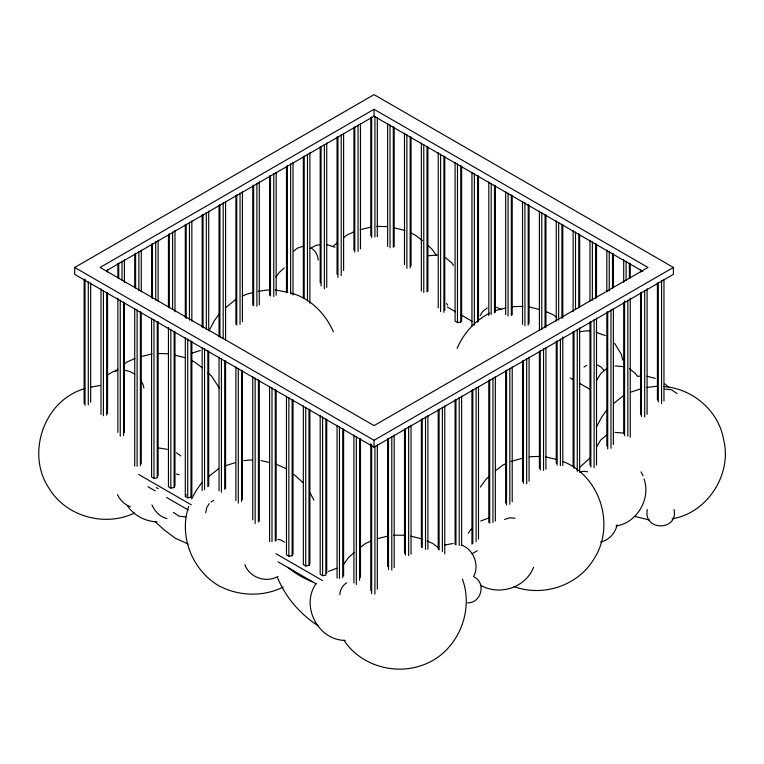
<?xml version="1.0" encoding="UTF-8"?>
<svg xmlns="http://www.w3.org/2000/svg" width="764" height="764" viewBox="0 0 764 764"><rect width="100%" height="100%" fill="white"/><g stroke="black" fill="none" stroke-linecap="round" stroke-linejoin="round"><path stroke-width="1.15" d="M205.717 512.778L206.643 507.859L209.174 503.677M339.856 594.698C340.047 589.837 342.568 585.262 346.76 582.731M647.347 509.569C642.725 531.257 678.661 531.257 674.049 509.569M188.67 506.408C178.69 535.879 192.031 569.906 218.666 585.701C238.549 596.245 263.045 597.181 283.263 587.019M617.064 524.839C615.574 533.052 608.774 540.272 600.571 542.02M168.443 327.469L168.443 486.697L170.84 488.081L174.116 487.575L174.985 485.684L174.985 331.71M191.85 341.422L191.85 495.425L190.971 497.316L187.705 497.822L185.308 496.438L186.187 494.547M286.471 396.096L286.471 554.845L288.868 556.23L292.144 555.724L293.013 553.833L293.013 399.858M303.337 405.827L303.337 564.577L305.734 565.962L309 565.456L309.878 563.565L309.878 409.59M455.086 162.465L455.086 321.214L457.483 322.589L460.749 322.083L461.628 320.202L461.628 166.218M208.983 330.86L214.417 320.613L219.612 313.364M191.583 499.064L195.928 490.86L201.772 482.714M316.038 583.591C300.414 605.919 317.9 640.232 345.204 640.423M457.149 348.327C463.614 333.333 475.074 320.259 489.819 313.116M480.222 315.522L482.752 311.34L487.279 307.988M473.527 576.715C479.811 565.236 473.67 549.297 461.294 544.971M596.569 380.501L600.781 373.529L606.54 368.745M596.283 427.315L601.717 417.068L606.912 409.829M596.512 446.94L600.724 439.968L606.482 435.174M533.511 567.356C525.718 587.726 499.369 596.035 480.776 585.348M275.871 277.065L279.089 272.586L284.198 268.011M343.265 564.854L348.46 557.605L354.381 552.315M480.384 487.117L486.229 478.971L489.6 475.953M468.275 533.196L471.483 528.707M579.761 467.253L590.333 457.731M115.221 371.495L117.751 369.222M225.332 307.921L236.2 299.135M293.978 250.993L297.435 248.119L302.563 246.466M332.913 246.619L337.134 242.837M208.543 476.66L218.666 468.676M613.482 403.621L623.51 395.599M107.504 374.885L113.473 371.438L117.704 370.397M124.188 364.142L127.034 362.002L134.951 358.488M310.136 248.51L315.236 245.721L320.402 244.451M343.466 237.709L347.267 234.854L354.19 231.778M211.074 501.977L213.7 500.334M584.03 367.007L586.656 365.364M360.608 547.139L365.354 543.567L371.285 540.941M495.53 470.653L503.123 464.932L506.093 463.624M74.71 267.457L374.054 94.64L673.39 267.457L673.39 274.372L374.054 447.198L74.71 274.372L74.71 267.457L374.054 440.284L673.39 267.457M374.054 109.3L100.113 267.457L374.054 425.615L647.996 267.457L374.054 109.3L374.054 116.214L642.82 271.392M106.311 270.79L374.054 116.214M472.114 553.728L477.271 550.749M242.102 296.231L247.049 294.044L253.046 292.526M191.745 353.254L200.283 350.485M224.606 466.05L235.56 462.526M134.598 512.997C105.184 527.208 66.382 516.817 49.249 488.626C25.527 453.931 43.987 399.916 84.871 388.647M630.395 392.257L640.347 388.981M511.04 461.427L523.073 458.047M277.905 576.457C266.13 583.238 249.57 577.651 244.891 564.701M328.539 571.386L336.876 568.244M480.776 520.991L489.103 517.849M504.584 519.453L509.703 517.801L514.955 518.202M360.159 229.706L371.285 226.994M140.929 356.607L152.074 353.894M495.75 310.48L505.806 307.988M377.244 538.677L387.338 536.194M445.001 544.971L453.147 543.481M258.117 291.294L269.845 289.737M428.432 255.73L437.17 255.071M90.906 387.147L100.304 385.428M579.723 331.691L586.771 330.793L590.62 331.079M646.439 387.51L657.145 386.202M580.764 471.808L584.221 471.273L587.678 471.808M615.965 526.024C637.09 522.948 651.024 498.835 644.071 478.847M672.072 518.794C707.655 513.102 732.552 473.737 723.498 439.119C718.561 410.631 692.279 388.465 663.696 386.536M151.587 318.101L151.587 476.965L153.975 478.35L157.25 477.844L157.25 321.482M320.192 415.559L320.192 574.318L322.589 575.693L325.865 575.187L325.865 418.825M376.671 226.421L387.606 226.583M511.995 306.679L522.92 306.354M157.546 353.484L168.472 353.808M615.087 365.975L623.825 366.644M640.222 376.089L637.338 376.308L635.342 373.529L629.584 368.745M664.871 389.029L671.546 389.793L677.028 393.555M243.706 460.577L252.445 459.909M615.02 432.414L623.768 433.083M529.251 456.748L540.186 456.414M185.585 516.913L178.91 516.149L173.428 512.386M393.67 535.22L404.595 535.22M467.511 602.825C481.014 603.464 486.429 583.39 474.425 577.087M275.307 289.986L287.827 292.268M158.941 448L167.268 449.356M157.021 521.86C145.38 521.411 133.967 515.662 127.54 505.806M393.861 227.72L404.93 230.47M326.362 244.451L334.899 247.211M529.404 307.013L539.527 309.477M646.955 376.308L655.283 378.352M174.66 355.117L184.707 357.619M545.649 456.834L556.794 459.536M124.599 370.177L129.756 371.438L134.865 374.236M649.495 520.007L634.349 516.292M261.192 460.577L269.339 462.526M176.455 474.043L179.234 474.702M410.936 536.194L422.024 538.935M277.953 539.346L281.047 540.1L284.628 542.173M596.063 332.225L605.355 335.616M496.571 307.204L501.585 309.63M290.826 293.032C310.251 297.979 325.579 313.803 333.429 331.882M514.019 586.599C542.602 597.114 577.383 585.94 593.418 559.773C615.918 526.52 600.514 475.743 562.772 461.427M166.924 518.603C160.048 516.961 154.71 511.307 151.979 504.947M410.87 233.096L414.833 234.854L422.425 240.565M545.506 311.359L553.423 314.863L556.268 317.012M597.381 364.944L600.962 367.007L604.057 370.378M191.63 360.684L194.6 362.002L202.193 367.713M276.339 464.292L286.233 468.676M426.981 540.941L432.921 543.567L438.612 547.855M130.243 506.723C124.58 504.603 119.891 500.067 117.446 494.518M188.23 543.997L175.3 538.276L164.556 530.187L154.911 521.554M447.341 307.013L455.592 311.779M460.759 314.758L472.114 321.31M570.173 377.932L573.267 379.718M579.465 383.289L589.779 389.248M138.704 474.473L191.353 504.861M275.995 553.728L322.437 580.544M147.996 486.744L155.226 490.918M166.581 497.469L188.25 509.989M278.058 561.836L316.248 583.887M445.708 257.831L451.467 262.615L453.463 265.394M311.368 248.204C315.513 250.726 317.967 255.281 318.168 260.094M176.56 452.746L180.743 455.888M318.005 625.716C300.042 613.95 285.746 597.534 277.504 577.594M664.9 383.91L669.159 387.72M427.496 245.101L431.717 248.892L436.263 255.224M208.114 373.004L211.494 376.041L219.516 388.284M293.825 474.387L303.127 482.714M614.648 343.332L621.447 354.572L622.67 359.939M446.52 303.518L447.723 305.189M343.915 640.222C360.455 665.645 394.959 675.481 423.017 664.976C456.7 653 474.635 612.451 462.421 579.141M641.025 471.865L643.078 475.733M310.05 492.914L313.861 500.086M140.891 380.501L143.107 384.693L143.871 388.017M663.964 279.28L663.964 401.024M661.567 280.655L661.567 403.602M658.301 282.537L658.301 401.902M657.422 283.043L657.422 400.011M647.098 288.821L647.098 414.336M644.711 290.396L644.711 416.915M641.435 292.278L641.435 416.409M640.557 269.539L640.557 271.927M640.557 292.774L640.557 414.518M630.243 263.57L630.243 277.895M630.243 298.189L630.243 437.209M629.364 263.074L629.364 278.593M627.846 300.128L627.846 436.196M626.088 261.192L626.088 280.292M624.57 300.815L624.57 435.69M623.701 259.808L623.701 282.489M623.701 302.506L623.701 433.809M613.377 253.839L613.377 287.254M613.377 308.484L613.377 444.553M612.499 253.333L612.499 287.952M610.98 309.859L610.98 448.325M609.233 251.452L609.233 290.845M607.714 311.741L607.714 449.012M606.836 250.076L606.836 291.848M606.836 312.247L606.836 445.928M596.522 244.098L596.522 297.817M596.522 318.101L596.522 465.028M595.643 243.601L595.643 298.504M594.125 319.6L594.125 467.606M592.367 241.72L592.367 300.204M590.849 321.482L590.849 467.1M589.98 240.335L589.98 301.217M589.98 321.978L589.98 465.209M579.656 234.367L579.656 307.176M579.656 327.947L579.656 472.381M578.778 233.87L578.778 307.873M577.259 329.332L577.259 471.369M575.512 231.989L575.512 309.573M573.993 331.213L573.993 468.475M573.115 230.604L573.115 311.769M573.115 331.71L573.115 466.594M562.801 224.635L562.801 317.728M562.801 336.828L562.801 465.4M561.922 224.129L561.922 318.426M560.404 339.063L560.404 465.591M558.646 222.248L558.646 320.126M557.128 340.945L557.128 465.085M556.249 220.872L556.249 321.128M556.249 341.422L556.249 463.194M545.935 214.894L545.935 327.097M545.935 347.419L545.935 469.172M545.057 214.397L545.057 327.794M543.538 348.804L543.538 470.548M541.791 212.516L541.791 329.494M540.272 350.686L540.272 470.041M539.394 211.131L539.394 330.497M539.394 351.182L539.394 468.16M529.07 205.163L529.07 323.325M529.07 357.151L529.07 481.291M528.201 204.666L528.201 325.216M526.683 358.536L526.683 483.87M524.925 202.785L524.925 325.722M523.407 360.417L523.407 483.364M522.528 201.4L522.528 324.337M522.528 360.914L522.528 481.473M512.214 195.431L512.214 314.787M512.214 366.892L512.214 501.767M511.336 194.925L511.336 315.484M509.817 368.277L509.817 504.345M508.06 193.044L508.06 315.99M506.542 370.158L506.542 505.033M505.672 191.668L505.672 314.606M505.672 370.655L505.672 503.142M495.349 185.69L495.349 312.218M495.349 376.623L495.349 521.048M494.47 185.194L494.47 312.906M492.952 378.008L492.952 522.433M491.204 183.312L491.204 314.606M489.686 379.889L489.686 523.12M488.807 181.927L488.807 315.618M488.807 380.386L488.807 522.423M478.493 175.959L478.493 321.577M478.493 386.355L478.493 539.145M477.615 175.462L477.615 322.274M476.096 387.74L476.096 541.714M474.339 173.581L474.339 325.168M472.82 389.621L472.82 543.596M471.951 172.196L471.951 326.171M471.951 390.118L471.951 544.102M461.628 396.096L461.628 545.295M460.749 165.721L460.749 322.083M459.231 397.481L459.231 545.486M457.483 163.84L457.483 322.589M455.965 399.362L455.965 544.98M455.086 399.858L455.086 544.283M444.763 156.486L444.763 310.461M444.763 405.827L444.763 553.833M443.894 155.99L443.894 312.352M442.375 407.212L442.375 551.637M440.618 154.108L440.618 311.664M439.099 409.093L439.099 549.937M438.221 152.724L438.221 307.892M438.221 409.59L438.221 549.24M427.907 146.755L427.907 291.179M427.907 415.559L427.907 549.249M427.028 146.258L427.028 291.877M425.51 416.943L425.51 549.44M423.762 144.377L423.762 292.383M422.244 418.825L422.244 547.74M421.365 142.992L421.365 290.998M421.365 419.321L421.365 547.043M411.042 137.014L411.042 265.929M411.042 425.3L411.042 554.206M410.172 136.517L410.172 267.82M408.654 426.684L408.654 555.59M406.897 134.636L406.897 268.326M405.378 428.566L405.378 555.084M404.5 133.251L404.5 264.554M404.5 429.062L404.5 553.193M394.186 127.282L394.186 246.648M394.186 435.031L394.186 567.528M393.307 126.786L393.307 247.335M391.789 436.416L391.789 570.097M390.032 124.904L390.032 247.842M388.513 438.297L388.513 569.591M387.644 123.52L387.644 246.466M387.644 438.794L387.644 566.516M377.32 117.37L377.32 236.725M377.32 444.763L377.32 589.197M374.923 116.367L374.923 236.916M374.923 446.147L374.923 594.153M374.054 440.284L374.054 447.198M371.657 117.054L371.657 237.604M371.657 444.447L371.657 593.647M370.779 117.551L370.779 235.713M370.779 443.76L370.779 590.572M360.465 123.52L360.465 248.854M360.465 438.794L360.465 577.25M359.586 438.297L359.586 580.334M358.068 124.904L358.068 251.423M356.31 436.416L356.31 584.422M354.792 126.786L354.792 252.11M353.923 127.282L353.923 250.229M353.923 435.031L353.923 583.037M343.599 133.251L343.599 270.523M343.599 429.062L343.599 575.875M342.721 428.566L342.721 577.765M341.202 134.636L341.202 275.489M339.455 426.684L339.455 578.272M337.936 136.517L337.936 277.37M337.058 137.014L337.058 274.286M337.058 425.3L337.058 578.081M326.734 142.992L326.734 287.417M326.734 419.321L326.734 573.306M324.347 144.377L324.347 288.802M322.589 416.943L322.589 575.693M321.071 146.258L321.071 285.908M320.192 146.755L320.192 282.823M309.878 152.724L309.878 303.117M309 409.093L309 565.456M307.481 154.108L307.481 300.921M305.734 407.212L305.734 565.962M304.215 155.99L304.215 298.027M303.337 156.486L303.337 298.523M293.013 162.465L293.013 294.952M292.144 399.362L292.144 555.724M290.626 163.84L290.626 293.949M288.868 397.481L288.868 556.23M287.35 165.721L287.35 292.249M286.471 166.218L286.471 292.746M276.157 172.196L276.157 295.133M276.157 390.118L276.157 540.52M275.279 389.621L275.279 541.208M273.76 173.581L273.76 296.518M272.003 387.74L272.003 541.714M270.485 175.462L270.485 296.012M269.616 175.959L269.616 295.315M269.616 386.355L269.616 541.533M259.292 181.927L259.292 304.874M259.292 380.386L259.292 521.229M258.413 379.889L258.413 521.927M256.895 183.312L256.895 306.259M255.147 378.008L255.147 523.626M253.629 185.194L253.629 305.753M252.75 185.69L252.75 305.056M252.75 376.623L252.75 519.854M242.436 191.668L242.436 321.768M242.436 370.655L242.436 499.56M241.558 370.158L241.558 501.451M240.039 193.044L240.039 324.347M238.282 368.277L238.282 503.151M236.764 194.925L236.764 325.034M235.895 195.431L235.895 324.337M235.895 366.892L235.895 500.573M225.571 201.4L225.571 339.856M225.571 360.914L225.571 488.635M224.692 360.417L224.692 489.332M223.174 202.785L223.174 338.853M221.426 358.536L221.426 492.226M219.908 204.666L219.908 337.153M219.029 205.163L219.029 336.456M219.029 357.151L219.029 490.841M208.706 211.131L208.706 330.497M208.706 351.182L208.706 486.057M207.837 350.686L207.837 486.754M206.318 212.516L206.318 329.494M204.561 348.804L204.561 489.648M203.043 214.397L203.043 327.794M202.164 214.894L202.164 327.097M202.164 347.391L202.164 490.65M191.85 220.872L191.85 321.128M190.971 340.945L190.971 497.316M189.453 222.248L189.453 320.126M187.705 339.063L187.705 497.822M186.187 224.129L186.187 318.426M185.308 224.635L185.308 317.728M185.308 337.688L185.308 496.438M174.985 230.604L174.985 311.769M174.116 331.213L174.116 487.575M172.597 231.989L172.597 309.573M170.84 329.332L170.84 488.081M169.322 233.87L169.322 307.873M168.443 234.367L168.443 307.176M158.129 240.335L158.129 301.217M158.129 321.501L158.129 475.953M155.732 241.72L155.732 300.204M153.975 319.6L153.975 478.35M152.456 243.601L152.456 298.504M151.587 244.098L151.587 297.817M141.264 250.076L141.264 291.848M141.264 312.247L141.264 463.834M140.385 311.741L140.385 465.725M138.867 251.452L138.867 290.845M137.119 309.859L137.119 466.231M135.6 253.333L135.6 287.952M134.722 253.839L134.722 287.254M134.722 308.484L134.722 466.04M124.408 259.808L124.408 282.489M124.408 302.506L124.408 432.615M123.529 302.009L123.529 435.69M122.011 261.192L122.011 280.292M120.254 300.128L120.254 436.196M118.735 263.074L118.735 278.593M117.866 263.57L117.866 277.895M117.866 298.189L117.866 432.434M107.543 269.539L107.543 271.927M107.543 292.774L107.543 413.334M106.664 292.278L106.664 415.215M103.398 290.396L103.398 415.721M101.001 288.821L101.001 414.336M90.677 282.861L90.677 402.217M88.29 281.849L88.29 404.796M85.014 278.956L85.014 405.483M84.135 279.462L84.135 403.593M312.486 581.853A94.574 54.597 0 0 1 288.066 567.442M158.196 488.702A94.574 54.597 0 0 1 156.238 487.604"/></g></svg>
